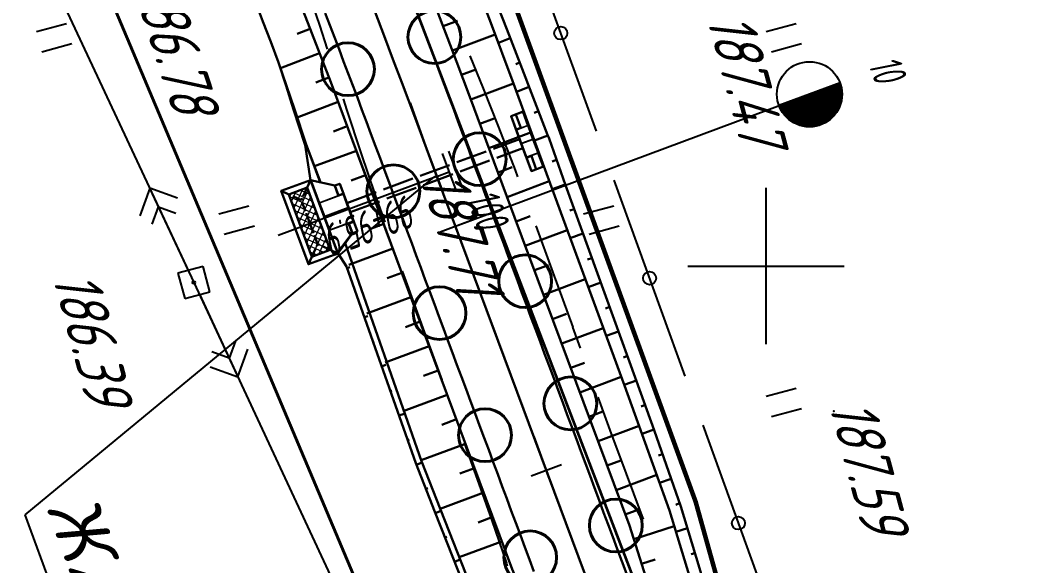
# Model space of a CAD drawing. Header units: millimetres. Extents: x -698 to 8131, y -704 to 4503.
# Drawn here: x 6648.7 to 6726.5, y 1837.8 to 1879.7 of the extents above; entities that cross this region are included whole.
import ezdxf
from ezdxf import colors
from ezdxf.entities.mleader import LeaderData, LeaderLine
from ezdxf.math import Vec2, Vec3

# ---------------------------------------------------------------- set-up
doc = ezdxf.new("R2010")
doc.units = ezdxf.units.MM
for name, pattern in [('ACAD_ISO02W100', [15, 12, -3]), ('CONTI', [0]), ('STROT', [1.7, 0.5, -1.2])]:
    doc.linetypes.add(name, pattern=pattern)
for name, color, linetype, lineweight in [('10', 1, 'Continuous', 35), ('КОПИЯ_ОСЬ_13_ОТКОСЫ', 7, 'Continuous', 30), ('КОПИЯ_ОСЬ_ГРАНИЦЫ_ПОЛОС', 7, 'Continuous', 30), ('Огражд-перила', 1, 'ограждение2', 40), ('ОСЬ_ВЕРХ_ПОКРЫТИЯ_ГРАНИЦЫ_ПОЛОС', 7, 'Continuous', 30), ('ОСЬ_ВЕРХ_ПОКРЫТИЯ_ОСЬ', 1, 'Continuous', 30), ('Трубы мет.', 7, 'ACAD_ISO02W100', 30)]:
    doc.layers.add(name, color=color, linetype=linetype, lineweight=lineweight)
for name, color, linetype in [('_Ростелеком', 6, 'Continuous'), ('PI_OTDEFAULT', 172, 'CONTI'), ('PI_TTDEFAULT', 5, 'CONTI'), ('PLN_O', 7, 'CONTI'), ('SETKR', 2, 'CONTI'), ('SIT_LDEFAULT', 7, 'CONTI'), ('USLZNDEFAULT', 7, 'CONTI'), ('ZAPSKDEFAULT', 7, 'CONTI'), ('Выноски', 250, 'Continuous'), ('ОСЬ_ВЕРХ_ПОКРЫТИЯ_КИЛОМЕТЫ', 1, 'Continuous'), ('ОСЬ_ВЕРХ_ПОКРЫТИЯ_ОТКОСЫ', 7, 'Continuous'), ('ОСЬ_ВЕРХ_ПОКРЫТИЯ_ПИКЕТЫ', 1, 'Continuous'), ('ОСЬ_ВЕРХ_ПОКРЫТИЯ_РАЗБИВКА_КРИВ', 1, 'Continuous'), ('разметка', 7, 'Continuous')]:
    doc.layers.add(name, color=color, linetype=linetype)
doc.styles.add('eskd', font='isocpeui.ttf', dxfattribs={"width": 1.2})
doc.styles.get("Standard").update_dxf_attribs({"font": 'isocpeui.ttf'})
doc.styles.add('STYLE1', font='isocpeui.ttf', dxfattribs={"width": 0.9})
doc.styles.add('ГОСТ', font='isocpeui.ttf', dxfattribs={"height": 4})
doc.linetypes.add('кабель_связи_проект.', pattern='A,10,-1,["/",STYLE1,S=3,R=0,X=0,Y=-1.5],-4.1', length=15.1)
doc.linetypes.add('ограждение2', pattern='A,0.25,-0.1,[132,ltypeshp.shx,S=0.1,R=0,X=-0.1,Y=0],-0.1,1', length=1.45)

# ---------------------------------------------------------------- blocks, each defined once
blk = doc.blocks.new('BL_333')
at = {"color": 0}
for p, q in [((0, -6), (0, 6)), ((-6, 0), (6, 0))]:
    blk.add_line(p, q, dxfattribs=at)
blk = doc.blocks.new('BL_2011')
at = {"color": 0}
for p, q in [((0, 0), (0, 2.4)), ((1.6, 0), (1.6, 2.4))]:
    blk.add_line(p, q, dxfattribs=at)
blk = doc.blocks.new('BL_27')
at = {"color": 0}
for p, q in [((1, 1), (-1, 1)), ((-1, 1), (-1, -1)), ((1, -1), (1, 1)), ((-1, -1), (1, -1))]:
    blk.add_line(p, q, dxfattribs=at)
blk.add_circle((0, 0), 0.1, dxfattribs=at)
blk = doc.blocks.new('7')
at = {"layer": 'Огражд-перила', "linetype": 'Continuous'}
blk.add_circle((0, 0), 2.027904030661224, dxfattribs=at)
blk = doc.blocks.new('A$C25637593')
at = {"layer": 'Трубы мет.', "linetype": 'Continuous', "lineweight": 0}
h = blk.add_hatch(dxfattribs=at)
h.set_pattern_fill('ANSI37', color=256, scale=64, angle=180, style=0)
h.set_pattern_definition([(225, (2253.20257066004, 3680.534823384369), (5.656854249492381, -5.65685424949238), []), (315, (2253.20257066004, 3680.534823384369), (5.65685424949238, 5.656854249492381), [])])
h.paths.add_polyline_path([(49.00000000008374, 51.00000000061475), (78.99999999875655, 50.99999999970208), (79.00000000240706, -51.00000000012856), (48.9999999990781, -51.00000000016774)])
at = {"layer": 'Трубы мет.', "linetype": 'Continuous'}
for points in [[(8, -39.00000000031527), (8, -39.00000000031527), (40.00000000093132, -60.00000000023283), (40.00000000093132, -60.00000000023283), (40.00000000001502, 59.99999999976717), (8.000000000931323, 38.99999999984961), (8.000000000931323, 38.99999999984961)], [(40, 60), (49.00000000093132, 50.99999999976717)], [(88, 59.99999999976717), (79, 50.99999999976717)], [(0, 38.99999999984961), (9.313225746154785e-10, 23), (0, -2.328306436538696e-10), (0, -23.00000000023283), (0, -39.00000000031527)], [(9.313225746154785e-10, 23), (8, 22.99999999976717), (8.000000000931323, 38.99999999984961), (0, 38.99999999984961)], [(9.313225746154785e-10, -23.00000000046566), (8, -23.00000000023283), (8.000000000931323, -39.00000000031527), (0, -39.00000000031527)], [(40.00000000093131, -60), (48.99999999999999, -51)], [(79.00000000093131, -51), (87.99999999906866, -60.00000000023283)]]:
    blk.add_lwpolyline(points, dxfattribs=at)
at = {"layer": 'Трубы мет.', "linetype": 'Continuous', "lineweight": 0}
for points in [[(38.99999999906868, 22.99999999976717), (39.00000000002917, 58.14764629918856), (9.00000000028802, 38.46014629887197), (9.000000000931323, 23)], [(9, -23.00000000023283), (9, -38.4601462997427), (39.00000000091716, -58.14764629969432), (39, -23)]]:
    blk.add_lwpolyline(points, close=True, dxfattribs=at)
at = {"layer": 'Трубы мет.', "linetype": 'Continuous'}
for points in [[(40.00000000001502, 59.99999999976717), (87.99999999999999, 59.99999999976717), (87.99999999906866, -60.00000000023282), (40.00000000093132, -60.00000000023283)], [(49.00000000008374, 50.99999999976717), (78.99999999993014, 50.99999999976717), (78.99999999913851, -51.00000000023282), (49.0000000008626, -51.00000000023283)]]:
    blk.add_lwpolyline(points, close=True, dxfattribs=at)
at = {"layer": 'Трубы мет.', "ltscale": 1.2}
for points in [[(49.00000000093132, 50.99999999976717), (64, 35.99999999976717)], [(79, 50.99999999976717), (64, 35.99999999976717)], [(64.00000000002451, 35.99999999979168), (64.00000000090681, -35.99999999979166)], [(48.99999999999999, -51), (64.00000000093131, -35.99999999976717)], [(64.00000000093131, -35.99999999976717), (79.00000000093131, -51)]]:
    blk.add_lwpolyline(points, dxfattribs=at)
at = {"layer": 'Трубы мет.', "linetype": 'Continuous', "lineweight": 0}
for points in [[(1, 21.99999999976717), (39, 21.99999999953434)], [(1, 21.99999999976717), (1, 0.4999999997671694)], [(39, 0.4999999997671694), (39, 21.99999999953434)], [(1, 0.4999999997671694), (39, 0.4999999997671694)], [(1, -0.5000000002328306), (39, -0.5000000004656613)], [(1, -0.5000000002328306), (1, -22.00000000023283)], [(39, -22.00000000023283), (39, -0.5000000004656613)], [(1, -22.00000000023283), (39, -22.00000000023283)]]:
    blk.add_lwpolyline(points, dxfattribs=at)
blk = doc.blocks.new('A$C76A07AE2')
at = {"layer": 'Трубы мет.', "linetype": 'Continuous', "lineweight": 0}
for p, q in [((-18.87840647692792, 44.19905516544122), (-8, 44.19905516544122)), ((-18.87840647692792, 44.19905516544122), (-18.87840647692792, 23)), ((-4, 45), (-1.31115583286828, 45)), ((-18.87840647692792, 23), (0, 23)), ((-18.87840647692792, 22.12580779610971), (-0.8784064769279212, 22.12580779610971)), ((-18.87840647692792, 22.12580779610971), (-18.87840647692792, 21.83810993243969)), ((-18.87840647692792, 21.83810993243969), (-18.87840647692792, 0.5)), ((-0.8784064769279212, 22.12580779610971), (-0.8784064769279212, 0.5)), ((-18.87840647692792, -0.5), (-18.87840647692792, -20.47289158750209)), ((-0.8784064769279212, -0.5), (-0.8784064769279212, -20.47289158750209)), ((-18.87840647692792, -20.47289158750209), (-18.87840647692792, -22.01799220702105)), ((-18.87840647692792, -22.01799220702105), (-0.8784064769279212, -22.01799220702105)), ((-18.87840647692792, -23), (0, -23)), ((-18.87840647692792, -23), (-18.87840647692792, -44.07454179760407)), ((-0.8784064769279212, -20.47289158750209), (-0.8784064769279212, -22.01799220702105)), ((-18.87840647692792, -44.07454179760407), (-8, -44.07454179760407))]:
    blk.add_line(p, q, dxfattribs=at)
at = {"layer": 'Трубы мет.', "linetype": 'Continuous'}
blk.add_lwpolyline([(-20, -45), (0, -45), (0, 45), (-20, 45)], close=True, dxfattribs=at)
for points in [[(-8, 45), (-8, 23), (0, 23)], [(-8, -45), (-8, -23), (0, -23)]]:
    blk.add_lwpolyline(points, dxfattribs=at)
at = {"layer": 'Трубы мет.', "linetype": 'Continuous', "lineweight": 0}
for points in [[(-18.87840647692792, 0.5), (-0.8784064769279212, 0.5)], [(-18.87840647692792, -0.5), (-0.8784064769279212, -0.5)]]:
    blk.add_lwpolyline(points, dxfattribs=at)

msp = doc.modelspace()

# ---------------------------------------------------------------- linework, layer by layer
at = {"layer": '10'}
for points in [[(6902.933295610876, 1251.983940917212), (6903.563295610764, 1335.793940916803), (6880.783295610969, 1412.033940917026), (6880.473295610913, 1414.963940917659), (6866.923295611099, 1458.403940917138), (6797.083295610782, 1610.08394091684), (6794.693295611118, 1614.433940917399), (6724.143295610838, 1742.58394091684), (6704.843295611025, 1766.493940916989), (6689.15329561108, 1801.793940916803), (6654.023295610727, 1885.163940916914), (6664.443295611118, 1886.723940917436), (6627.663295610857, 1965.753940916765), (6627.663295610857, 1965.753940916765), (6596.743295610931, 2034.52394091725), (6566.963295611136, 2095.733940917212), (6559.643295610838, 2110.783940917026), (6527.463295611136, 2173.293940916803), (6523.083295610782, 2181.793940916803), (6513.163295610857, 2179.073940917063), (6475.063295610764, 2252.043940916803), (6456.563295610764, 2297.143940917361)], [(6916.743295610931, 1265.603940917324), (6916.663295610857, 1295.753940916765), (6916.62329561082, 1310.533940917026), (6915.723295610913, 1324.723940917436), (6913.573295611006, 1358.393940917361), (6912.673295611099, 1375.05394091751), (6883.367991851517, 1470.1749759886), (6883.367991851517, 1470.1749759886), (6842.843295611025, 1558.823940917063), (6836.193295611118, 1556.313940917287), (6807.743295610931, 1615.353940917324), (6800.553295610987, 1628.463940917659), (6735.12329561082, 1747.793940916803), (6696.87329561082, 1833.953940916952), (6674.443295611118, 1892.623940916877), (6666.693295611118, 1908.753940916765), (6637.913295610857, 1968.663940916914)], [(6627.663295610857, 1965.753940916765), (6664.443295611118, 1886.723940917436), (6654.023295610727, 1885.163940916914), (6689.15329561108, 1801.793940916803), (6704.843295611025, 1766.493940916989), (6724.143295610838, 1742.58394091684), (6794.693295611118, 1614.433940917399), (6797.083295610782, 1610.08394091684), (6866.923295611099, 1458.403940917138), (6880.473295610913, 1414.963940917659), (6880.783295610969, 1412.033940917026), (6903.563295610764, 1335.793940916803), (6902.933295610876, 1251.983940917212)]]:
    msp.add_lwpolyline(points, dxfattribs=at)
at = {"layer": '_Ростелеком', "linetype": 'кабель_связи_проект.', "ltscale": 0.25}
msp.add_lwpolyline([(6786.163600679216, 1661.13216076247, 0.35, 0.35, 0), (6766.490456829042, 1696.783023616444, 0.35, 0.35, 0), (6745.083226672772, 1735.331222669367, 0.35, 0.35, 0), (6733.473967867865, 1756.969521277729, 0.35, 0.35, 0), (6720.173801077608, 1787.286997363116, 0.35, 0.35, 0), (6703.189687031545, 1833.187079591822, 0.35, 0.35, 0), (6700.524326141856, 1842.742526379559, 0.35, 0.35, 0), (6685.936495481108, 1882.811435314972, 0.35, 0.35, 0), (6678.520128627881, 1899.542302926216, 0.35, 0.35, 0), (6672.517667122933, 1911.190010493766, 0.35, 0.35, 0), (6655.742209232083, 1945.114956400502, 0.35, 0.35, 0)], format="xyseb", dxfattribs=at)
at = {"layer": 'PI_TTDEFAULT', "color": 5}
for p in [(6662.019031611029, 1859.569672917161, 186.388), (6711.129031611074, 1849.689675917063, 187.595)]:
    msp.add_point(p, dxfattribs=at)
at = {"layer": 'PLN_O'}
for p, q in [((6687.449031611022, 1886.229676916409), (6692.899031611034, 1871.189675917063)), ((6694.25903161102, 1867.419670917239), (6699.709031611032, 1852.379677917022)), ((6701.079031611027, 1848.619675916765), (6706.529031611039, 1833.579674917418))]:
    msp.add_line(p, q, dxfattribs=at)
for centre in [(6690.179031611062, 1878.709671916585), (6696.98903161106, 1859.899674916785), (6703.809031611067, 1841.09967191625)]:
    msp.add_circle(centre, 0.5, dxfattribs=at)
at = {"layer": 'SIT_LDEFAULT', "color": 7}
for p, q in [((6639.559031611067, 1907.529671916883), (6662.019031611029, 1859.569672917161)), ((6670.559031611067, 1882.559677916724), (6671.659031611043, 1879.309677916724)), ((6671.659031611043, 1879.309677916724), (6672.249031611069, 1877.479676916409)), ((6684.249031611069, 1874.459671916585), (6683.209031611032, 1876.979676916409)), ((6685.429031611062, 1871.489678916666), (6684.249031611069, 1874.459671916585)), ((6673.47903161105, 1873.669670917239), (6673.769031611029, 1872.769676916446)), ((6673.769031611029, 1872.769676916446), (6674.819031611076, 1869.50967491712)), ((6686.689031611071, 1868.19967791732), (6685.429031611062, 1871.489678916666)), ((6674.819031611076, 1869.50967491712), (6675.929031611062, 1866.25967491712)), ((6686.889031611025, 1867.669670917239), (6686.689031611071, 1868.19967791732)), ((6658.629031611074, 1866.809677916724), (6657.859031611055, 1864.689675917063)), ((6661.599031611046, 1860.479676916409), (6658.629031611074, 1866.809677916724)), ((6660.749031611069, 1866.039673917141), (6658.629031611074, 1866.809677916724)), ((6675.929031611062, 1866.25967491712), (6676.669031611053, 1864.189675917063)), ((6658.819031611076, 1864.039673917141), (6659.309031611067, 1865.369675916765)), ((6659.309031611067, 1865.369675916765), (6660.639031611025, 1864.879677917022)), ((6689.589031611036, 1860.329674917418), (6688.279031611039, 1863.919670917239)), ((6678.00903161102, 1860.429672916565), (6678.379031611074, 1859.399674916785)), ((6691.119031611064, 1856.139672916528), (6689.589031611036, 1860.329674917418)), ((6662.019031611029, 1859.569672917161), (6683.459031611032, 1813.569672917161)), ((6678.379031611074, 1859.399674916785), (6679.699031611022, 1855.769676916446)), ((6662.439031611071, 1858.659676917042), (6665.399031611034, 1852.319672917161)), ((6691.689031611071, 1854.529671916883), (6691.109031611055, 1856.139672916528)), ((6665.209031611032, 1855.09967191625), (6664.719031611041, 1853.769676916446)), ((6679.699031611022, 1855.769676916446), (6681.039031611048, 1852.089676916744)), ((6665.399031611034, 1852.319672917161), (6666.169031611053, 1854.44967791732)), ((6664.719031611041, 1853.769676916446), (6663.389031611025, 1854.249672916863)), ((6663.269031611029, 1853.089676916744), (6665.399031611034, 1852.319672917161)), ((6681.029031611039, 1852.089676916744), (6681.409031611043, 1851.019676916446)), ((6693.969031611041, 1848.219673916843), (6693.049031611057, 1850.75967491712)), ((6695.209031611032, 1844.879677917022), (6693.97903161105, 1848.219673916843)), ((6682.75903161102, 1847.269676916446), (6683.629031611074, 1844.829674917418)), ((6683.629031611074, 1844.829674917418), (6684.849031611046, 1841.379677917022)), ((6696.339031611036, 1841.84967191625), (6695.209031611032, 1844.879677917022)), ((6696.519031611029, 1841.389672916528), (6696.349031611046, 1841.84967191625)), ((6684.849031611046, 1841.379677917022), (6686.00903161102, 1838.019676916446)), ((6686.00903161102, 1838.019676916446), (6686.069031611076, 1837.829674917418))]:
    msp.add_line(p, q, dxfattribs=at)
at = {"layer": 'КОПИЯ_ОСЬ_13_ОТКОСЫ'}
for points in [[(6616.401996321181, 2016.07913776781), (6666.057758039931, 1912.881628002185), (6667.785297102431, 1909.256139720935), (6668.857562727431, 1906.98196979906), (6669.242328352431, 1906.16165729906), (6670.417133039931, 1903.92972370531), (6672.965472883681, 1898.98392292406), (6673.649554914931, 1897.62552448656), (6673.876605696181, 1897.171667064685), (6674.901019758681, 1894.80862995531), (6675.906879133681, 1892.43753620531), (6676.893207258681, 1890.058385814685), (6677.860980696181, 1887.671667064685), (6679.528949446181, 1883.45267292406), (6681.491840071181, 1878.341588939685), (6682.174945539931, 1876.533483470935), (6683.192523664931, 1873.822545970935), (6686.632953352431, 1864.58646198656), (6695.443500227431, 1840.914342845935), (6698.463031477431, 1831.367956127185), (6711.031390852431, 1797.60794636156), (6712.391742414931, 1793.977819408435)], [(6628.278441899767, 1972.94895230155), (6658.630492681017, 1908.7736593328), (6661.525023931017, 1902.55344448905), (6663.699828618517, 1897.01535855155), (6664.229125493517, 1895.629860504675), (6664.753051274767, 1894.2443624578), (6665.098266118517, 1893.32004605155), (6665.871215337267, 1891.510719879675), (6667.599242681017, 1887.4162374578), (6668.952758306017, 1884.094215973425), (6670.583617681017, 1879.9679952703), (6672.515746587267, 1874.93723355155), (6673.191527837267, 1873.148903473425), (6674.200805181017, 1870.45969448905), (6677.963988774767, 1860.3556905828), (6686.446410649767, 1837.5656515203), (6690.403441899767, 1828.368141754675), (6702.975219243517, 1794.5978780828)], [(6683.130795061375, 1883.929255637485), (6684.812054216649, 1879.493128928501), (6686.469341814305, 1875.047969016392), (6688.139401018407, 1870.526362571079), (6688.246853410985, 1870.24624172147), (6689.528332292821, 1866.668543967563), (6695.0617032645, 1851.655726584751), (6696.431683122899, 1847.897547873813), (6698.521282732274, 1842.059779319126), (6701.442516863133, 1832.476832541782), (6702.73992592075, 1828.905055198032), (6709.676083147313, 1810.14629665311), (6711.916973650243, 1804.151423606235), (6714.258373796727, 1797.780146750767), (6715.600918352391, 1794.152705344517)], [(6683.131000227431, 1883.92923542406), (6684.812152571181, 1879.49320026781), (6686.469379133681, 1875.04788776781), (6688.139301008681, 1870.52640339281), (6688.246722883681, 1870.24612995531), (6689.528461164931, 1866.66849323656), (6695.061664289931, 1851.65579792406), (6696.431781477431, 1847.89749714281), (6698.521136946181, 1842.059850658435), (6701.442523664931, 1832.476842845935), (6702.739886946181, 1828.905065502185), (6709.675922102431, 1810.146276439685), (6711.917133039931, 1804.15140339281), (6714.258441633681, 1797.780065502185), (6715.600726789931, 1794.152624095935)], [(6685.3156095145, 1880.832789573032), (6686.026485979344, 1879.021937522251), (6687.082638323094, 1876.310481223423), (6689.169369280125, 1870.909724387485), (6689.278698503758, 1870.630305442173), (6690.529247820165, 1867.041072043735), (6695.99514442661, 1852.003138694126), (6697.3351407645, 1848.233821067173), (6699.381619035985, 1842.380000266392), (6700.828075945165, 1837.636592063267), (6702.26630836704, 1832.783473166782), (6703.546841203954, 1829.205409201938), (6710.424892961766, 1810.424983176548), (6712.672344743993, 1804.432582053501), (6715.045574724461, 1798.074702414829), (6716.405834734227, 1794.456172141392)], [(6667.012328618517, 1880.43235073905), (6667.322387212267, 1879.5939718328), (6667.921508306017, 1878.0334249578), (6668.517211431017, 1876.4679952703), (6669.127562993517, 1874.668923004675), (6669.734496587267, 1872.864723785925), (6670.640746587267, 1870.1486593328), (6671.722472474261, 1867.260190325003), (6671.722530648394, 1867.26009686492), (6671.722891247065, 1867.259488510113)], [(6667.322202589383, 1879.593953283649), (6667.921586360802, 1878.033378513675), (6668.517072822919, 1876.467925222736), (6669.127617385258, 1874.668950231891), (6669.734659340253, 1872.864649923663), (6670.640610601773, 1870.148730429034), (6671.722683626218, 1867.260088806186), (6671.722683626218, 1867.260088806186)], [(6667.322202589383, 1879.593953283649), (6667.915059592595, 1878.030848415714), (6668.504004027714, 1876.462904604297), (6669.091673281064, 1874.655264051776), (6669.675799753537, 1872.842404516559), (6670.547330286374, 1870.113772543292), (6670.974445141523, 1867.431993133534), (6670.974445141523, 1867.431993133534), (6670.974445141523, 1867.431993133534)], [(6681.146625227431, 1879.23978229906), (6682.244769758681, 1879.661413158435)], [(6670.942016118517, 1879.0344015203), (6669.956664556017, 1878.65598355155)], [(6681.858539289931, 1877.37064167406), (6685.142718977431, 1878.612096752185)], [(6686.299725115086, 1878.32046047147), (6685.385159075047, 1877.964228782017)], [(6671.659301274767, 1877.167458160925), (6668.669555181017, 1876.01926480155)], [(6687.025631487157, 1876.456874045688), (6686.720776140477, 1876.338130149204)], [(6668.705999400487, 1875.841577204089), (6668.727296020856, 1875.848500641208)], [(6672.376098149767, 1875.30051480155), (6671.379516118517, 1874.91770230155)], [(6682.563129133681, 1875.49905964281), (6683.658832258681, 1875.91019245531)], [(6683.265277571181, 1873.626256908435), (6686.543597883681, 1874.847448314685)], [(6687.747082292821, 1874.591517600376), (6686.776501238133, 1874.216365012485)], [(6669.322475578656, 1873.938960226398), (6669.329580452313, 1873.941249521594)], [(6673.085082524767, 1873.43039761405), (6669.942016118517, 1872.2424093328)], [(6688.468166887547, 1872.726039084751), (6688.144634783055, 1872.600978049595)], [(6669.933789160123, 1872.034678610187), (6670.00402989613, 1872.057113321643)], [(6673.788695806017, 1871.558083160925), (6672.739867681017, 1871.164528473425)], [(6683.963519758681, 1871.752233470935), (6685.056293196181, 1872.15921589281)], [(6684.661761946181, 1869.87796589281), (6687.929340071181, 1871.095006908435)], [(6689.188686907079, 1870.860316428501), (6688.164944231297, 1870.459742698032)], [(6670.542307283749, 1870.129499586444), (6670.565720703473, 1870.136978300433)], [(6674.489379399767, 1869.6847921453), (6671.199340337267, 1868.459450348425)], [(6685.360004133681, 1868.003698314685), (6686.448871321181, 1868.409460033435)], [(6689.855465471532, 1868.97490993436), (6689.509426653172, 1868.854334983188)], [(6675.187133306017, 1867.810524567175), (6674.090453618517, 1867.40207730155)], [(6686.057758039931, 1866.12943073656), (6689.290179914931, 1867.33353229906)], [(6690.513500749852, 1867.086268576938), (6689.504620134618, 1866.734767112095)], [(6691.196117937352, 1865.20635524686), (6690.861416399266, 1865.084712180454)], [(6686.756000227431, 1864.25540729906), (6687.833636946181, 1864.65628620531)], [(6676.583617681017, 1864.06223355155), (6675.440551274767, 1863.63645230155)], [(6687.453754133681, 1862.38089558031), (6690.667621321181, 1863.57718464281)], [(6691.879330217625, 1863.326686057407), (6690.89228492954, 1862.96792140897)], [(6673.627281837826, 1862.576266572956), (6673.62728183835, 1862.576266572024), (6679.492309087267, 1845.860817535925), (6680.956664556017, 1842.137673004675), (6683.215941899767, 1836.363258942175), (6685.233031743517, 1831.8322530828), (6687.283324712267, 1827.20676480155), (6688.646605962267, 1823.6594015203), (6695.784301274767, 1804.9758077703), (6696.933715337267, 1801.989235504675), (6698.059691899767, 1798.993630035925), (6700.431273931017, 1792.606423004675)], [(6673.627281840503, 1862.576266565505), (6679.492182638516, 1845.860730322223), (6680.956825163235, 1842.137787969928), (6683.216055776944, 1836.363145025592), (6685.233257200589, 1831.832196386676), (6687.28346433865, 1827.206830175739), (6688.646478559842, 1823.659466894489), (6695.784126188626, 1804.97569003902), (6696.933875944485, 1801.989255102496), (6698.059701826443, 1798.993725927692), (6700.431070234647, 1792.606518896442)], [(6677.281371587267, 1862.187965973425), (6673.908324712267, 1860.93137417655)], [(6673.079058480149, 1861.797032389004), (6673.729206945767, 1860.788079412799), (6679.043270017972, 1845.693646581989), (6680.501351263394, 1841.968259008746), (6682.779326345792, 1836.200596960407), (6684.783405210843, 1831.664761694293), (6686.819557096829, 1827.034165533405), (6688.205999281277, 1823.495518835407), (6695.398942854275, 1804.832326086383), (6697.690448667874, 1798.856290014606), (6700.095304396023, 1792.480885656696)], [(6692.562557756688, 1861.446986350376), (6692.233532488133, 1861.327418479282)], [(6673.771115209927, 1860.669039877277), (6673.979648973813, 1860.742455633502)], [(6688.151508039931, 1860.506628002185), (6689.222797102431, 1860.90530964281)], [(6677.979613774767, 1860.3136983953), (6676.855102056017, 1859.89524136405)], [(6688.848773664931, 1858.632116283435), (6692.050922102431, 1859.824010814685)], [(6693.245770036961, 1859.567317160923), (6692.275646745946, 1859.214686545688)], [(6674.43526783215, 1858.782534750324), (6674.504778768887, 1858.807006033283)], [(6678.677367681017, 1858.439430817175), (6675.298461431017, 1857.1818624578)], [(6693.928982317235, 1857.687617453892), (6693.605602800633, 1857.570094260532)], [(6675.099419977536, 1856.89602962337), (6675.369263555875, 1856.991028936725)], [(6689.546527571181, 1856.75784870531), (6690.613910383681, 1857.155065502185)], [(6679.375121587267, 1856.564919098425), (6678.248656743517, 1856.1457296453)], [(6690.244281477431, 1854.88333698656), (6693.434222883681, 1856.07083698656)], [(6694.612194597508, 1855.807948264438), (6693.658993303563, 1855.461482199985)], [(6675.763572599759, 1855.009524496417), (6675.853520300259, 1855.041192205768)], [(6680.072387212267, 1854.6906515203), (6676.688109868517, 1853.4308858953)], [(6695.295406877782, 1853.928248557407), (6694.977673113133, 1853.812770041782)], [(6676.427724745145, 1853.123019369464), (6676.758878614773, 1853.239604147296)], [(6680.770141118517, 1852.81613980155), (6679.642211431017, 1852.396462067175)], [(6690.942035383681, 1853.009069408435), (6692.005023664931, 1853.40482136156)], [(6691.639301008681, 1851.134557689685), (6694.817523664931, 1852.317663158435)], [(6695.978634416844, 1852.048579367954), (6695.04233986118, 1851.708247336704)], [(6677.091877844205, 1851.236514242511), (6677.202261831631, 1851.275376470905)], [(6681.467895024767, 1850.941872223425), (6678.077270024767, 1849.6799093328)], [(6692.337054914931, 1849.26029011156), (6693.396625227431, 1849.654577220935)], [(6696.648876726415, 1850.164240989048), (6696.335979997899, 1850.053004416782)], [(6677.75602998959, 1849.350009115558), (6678.148492719998, 1849.488177450519)], [(6682.165648931017, 1849.0676046453), (6681.035277837267, 1848.646950348425)], [(6693.034808821181, 1847.38577839281), (6696.190082258681, 1848.560338939685)], [(6697.318798601415, 1848.279750022251), (6696.410107195165, 1847.956721457798)], [(6678.420182134976, 1847.463505895953), (6678.551003363003, 1847.509560736041)], [(6682.862914556017, 1847.19309292655), (6679.466918462267, 1845.9289327703)], [(6679.088340666165, 1845.578488500934), (6679.534519102444, 1845.75311771236)], [(6693.732562727431, 1845.511510814685), (6694.784320539931, 1845.90286823656)], [(6697.979061662938, 1846.39190212186), (6697.675610124852, 1846.28579250272)], [(6683.560668462267, 1845.318825348425), (6682.428832524767, 1844.897438629675)], [(6694.430316633681, 1843.63724323656), (6697.542133039931, 1844.79544636156)], [(6698.639095842625, 1844.503932151157), (6697.756817400243, 1844.195490989048)], [(6679.817279722562, 1843.716057928424), (6679.966005232205, 1843.774266394)], [(6684.258422368517, 1843.444313629675), (6680.930297368517, 1842.205544098425)], [(6699.299114763524, 1842.615992698032), (6699.005032121922, 1842.513178977329)], [(6680.546572592129, 1841.853764685016), (6680.998165037503, 1842.032124670367)], [(6695.127582258681, 1841.76273151781), (6696.165179914931, 1842.14896198656)], [(6684.956176274767, 1841.57004605155), (6683.846801274767, 1841.15696011405)], [(6695.773578352431, 1839.87064167406), (6698.888324446181, 1840.855749095935)], [(6699.892071306493, 1840.706080588657), (6699.015423357274, 1840.43877712186)], [(6681.281258489957, 1839.993596227985), (6681.431789305081, 1840.053048284869)], [(6685.653930181017, 1839.6955343328), (6682.387816899767, 1838.479958160925)], [(6700.475430071141, 1838.793055686313), (6700.183209001805, 1838.703944358188)], [(6682.015944387784, 1838.133423956256), (6682.455539610257, 1838.307042272907)], [(6696.376605696181, 1837.963659252185), (6697.415179914931, 1838.29202839281)]]:
    msp.add_lwpolyline(points, dxfattribs=at)
at = {"layer": 'КОПИЯ_ОСЬ_ГРАНИЦЫ_ПОЛОС'}
msp.add_lwpolyline([(6695.210152945676, 1837.241149118315), (6694.861516053052, 1838.177838944044), (6694.512879160486, 1839.114528766978), (6694.164242267891, 1840.051218590844), (6693.815605375354, 1840.987908416573), (6693.466968482788, 1841.92459824137), (6693.118331590193, 1842.861288066167), (6692.769694697656, 1843.797977890033), (6692.42105780509, 1844.734667713899), (6692.072420912524, 1845.671357537765), (6691.723784019929, 1846.608047361631), (6691.375147127363, 1847.544737187359), (6691.026510234826, 1848.481427008431), (6690.677873342202, 1849.418116835091), (6690.329236449694, 1850.354806658957), (6689.98059955707, 1851.291496482823), (6689.631962664533, 1852.228186308551), (6689.283325771967, 1853.164876132417), (6688.934688879343, 1854.101565955352), (6688.586051986806, 1855.038255780149), (6688.237415094269, 1855.974945604015), (6687.888778201703, 1856.911635427881), (6687.540141309108, 1857.848325252678), (6687.191504416571, 1858.785015076544), (6686.842867523947, 1859.721704901341), (6686.49423063141, 1860.658394726138), (6686.145593738873, 1861.595084550936), (6685.796956846249, 1862.53177437387), (6685.448319953683, 1863.468464198667), (6685.099683061117, 1864.405154022533), (6684.75104616858, 1865.341843846399), (6684.402409276014, 1866.278533670265), (6684.053772383419, 1867.215223494131), (6683.705135490882, 1868.151913318928), (6683.356489065996, 1869.088625982549), (6683.007682962945, 1870.025616006139), (6682.65856868668, 1870.962917652126), (6682.309021235609, 1871.900484290119), (6681.958915501678, 1872.838269113708), (6681.608126290395, 1873.776225099485), (6681.256528338874, 1874.714304944645), (6680.903996335508, 1875.652461028803), (6680.550404939064, 1876.590645351592), (6680.195628798325, 1877.528809492621), (6679.839542571912, 1878.466904552798), (6679.48202094883, 1879.404881116148), (6679.122938668404, 1880.342689183686)], dxfattribs=at)
at = {"layer": 'ОСЬ_ВЕРХ_ПОКРЫТИЯ_ГРАНИЦЫ_ПОЛОС'}
for points in [[(6616.401996321181, 2016.07913776781), (6666.057758039931, 1912.881628002185), (6667.785297102431, 1909.256139720935), (6668.857562727431, 1906.98196979906), (6669.242328352431, 1906.16165729906), (6670.417133039931, 1903.92972370531), (6672.965472883681, 1898.98392292406), (6673.649554914931, 1897.62552448656), (6673.876605696181, 1897.171667064685), (6674.901019758681, 1894.80862995531), (6675.906879133681, 1892.43753620531), (6676.893207258681, 1890.058385814685), (6677.860980696181, 1887.671667064685), (6679.528949446181, 1883.45267292406), (6681.491840071181, 1878.341588939685), (6682.174945539931, 1876.533483470935), (6683.192523664931, 1873.822545970935), (6686.632953352431, 1864.58646198656), (6695.443500227431, 1840.914342845935), (6698.463031477431, 1831.367956127185), (6711.031390852431, 1797.60794636156), (6712.391742414931, 1793.977819408435)], [(6628.278441899767, 1972.94895230155), (6658.630492681017, 1908.7736593328), (6661.525023931017, 1902.55344448905), (6663.699828618517, 1897.01535855155), (6664.229125493517, 1895.629860504675), (6664.753051274767, 1894.2443624578), (6665.098266118517, 1893.32004605155), (6665.871215337267, 1891.510719879675), (6667.599242681017, 1887.4162374578), (6668.952758306017, 1884.094215973425), (6670.583617681017, 1879.9679952703), (6672.515746587267, 1874.93723355155), (6673.191527837267, 1873.148903473425), (6674.200805181017, 1870.45969448905), (6677.963988774767, 1860.3556905828), (6686.446410649767, 1837.5656515203), (6690.403441899767, 1828.368141754675), (6702.975219243517, 1794.5978780828)], [(6688.116361179787, 1837.380524809617), (6687.768986291447, 1838.313837162364), (6687.421611403048, 1839.247149513248), (6687.074236514736, 1840.180461865995), (6686.726861626337, 1841.113774219673), (6686.379486738026, 1842.047086573351), (6686.032111849656, 1842.980398925166), (6685.684736961257, 1843.913711276982), (6685.337362072916, 1844.847023628797), (6684.989987184546, 1845.780335982475), (6684.642612296177, 1846.713648335222), (6684.295237407778, 1847.646960687037), (6683.947862519437, 1848.580273038853), (6683.600487631096, 1849.513585393462), (6683.253112742785, 1850.446897743415), (6682.905737854386, 1851.380210096162), (6682.558362966074, 1852.31352244984), (6682.210988077675, 1853.246834802586), (6681.863613189305, 1854.180147155333), (6681.516238300906, 1855.113459507148), (6681.168863412537, 1856.046771858964), (6680.821488524196, 1856.980084213573), (6680.474113635826, 1857.913396564457), (6680.126738747515, 1858.846708916273), (6679.779363859116, 1859.780021269951), (6679.431988970746, 1860.713333622698), (6679.084614082434, 1861.646645974513), (6678.737239194123, 1862.57995832726), (6678.389864305665, 1863.513270679075), (6678.042489417354, 1864.446583032753), (6677.695114528955, 1865.379895384568), (6677.347739640585, 1866.313207737315), (6677.00041170883, 1867.246355855051), (6676.653143439928, 1868.179024335142), (6676.305813722478, 1869.111162016313), (6675.958299609503, 1870.042722979706), (6675.610478382985, 1870.973661234747), (6675.26222757188, 1871.903930665139), (6674.913424970398, 1872.833484989736), (6674.563948656743, 1873.762277707603), (6674.213677011392, 1874.690262052376), (6673.862488736186, 1875.617390941042), (6673.510262872927, 1876.543616932031), (6673.156878823085, 1877.468892177712), (6672.802216366681, 1878.393168369453), (6672.44615568275, 1879.316396701295), (6672.088577368608, 1880.238527815934)]]:
    msp.add_lwpolyline(points, dxfattribs=at)
at = {"layer": 'ОСЬ_ВЕРХ_ПОКРЫТИЯ_КИЛОМЕТЫ'}
for p, q in [((6682.087056266717, 1863.898879498388), (6711.608502560839, 1874.886791435215)), ((6711.608502560839, 1874.886791435215), (6706.922558704586, 1873.142678428586)), ((6711.641509693049, 1874.792374632466), (6706.959316092592, 1873.049657475348)), ((6711.670757536302, 1874.696558619994), (6706.999832769585, 1872.958035733696)), ((6711.6962187722, 1874.599333228688), (6707.044136053932, 1872.86782337274)), ((6711.717847127546, 1874.500681232806), (6707.092272218832, 1872.779037610773)), ((6711.735576215511, 1874.400577929016), (6707.144307651111, 1872.691703162301)), ((6711.749317818487, 1874.298990478884), (6707.200330568381, 1872.605852857377)), ((6711.758959504505, 1874.195877035294), (6707.26045340255, 1872.521528547775)), ((6711.764361420142, 1874.091185541969), (6707.324816007158, 1872.438782285113)), ((6711.765352030334, 1873.98485215861), (6707.393589917154, 1872.357677913416)), ((6711.761722476154, 1873.876799145859), (6707.46698399152, 1872.278293172043)), ((6711.753219067197, 1873.766932079714), (6707.545251920752, 1872.200722485926)), ((6711.739533194826, 1873.655136094574), (6707.628702313339, 1872.125080717873)), ((6711.720287583672, 1873.541270770278), (6707.717712444739, 1872.051508287113)), ((6711.695017195356, 1873.425163017731), (6707.812747353242, 1871.980178284604)), ((6711.663142076917, 1873.306596977781), (6707.914386991955, 1871.911306573223)), ((6711.623927635364, 1873.185299232747), (6708.023365953695, 1871.84516656227)), ((6711.57642444848, 1873.060916409973), (6708.140633660796, 1871.78211163092)), ((6711.519373062989, 1872.932979738485), (6708.267449566503, 1871.722610548284)), ((6711.451045088868, 1872.800845907215), (6708.405542060869, 1871.667306624498)), ((6711.368958991856, 1872.663591290038), (6708.557392678127, 1871.617123484757)), ((6711.269322795726, 1872.51980450857), (6708.726793394473, 1871.573472513962)), ((6711.145790362169, 1872.367123523872), (6708.920090348247, 1871.538715746399)), ((6710.986076328225, 1872.20097570974), (6709.149568902436, 1871.517425803613)), ((6710.758737015325, 1872.00965769976), (6709.44667273561, 1871.521306059468)), ((6710.137587136405, 1871.671763002086), (6710.137587134659, 1871.671763002086))]:
    msp.add_line(p, q, dxfattribs=at)
msp.add_circle((6709.265530632712, 1874.014734931435), 2.5, dxfattribs=at)
at = {"layer": 'ОСЬ_ВЕРХ_ПОКРЫТИЯ_ОСЬ'}
msp.add_lwpolyline([(6675.921169636151, 1880.309488326456), (6676.610755999272, 1878.514302448515), (6677.295028234474, 1876.717084017727), (6677.974867451461, 1874.918183804635), (6678.988247859457, 1872.217431678582), (6680.667593523298, 1867.71257889751), (6680.667593523298, 1867.71257889751), (6705.243771053725, 1801.683263289887), (6705.243771053725, 1801.683263289887), (6708.322820509338, 1793.434873247664)], dxfattribs=at)
at = {"layer": 'ОСЬ_ВЕРХ_ПОКРЫТИЯ_ОТКОСЫ'}
for points in [[(6627.221633379513, 1975.14508730467), (6628.278441899767, 1972.94895230155), (6658.630492681017, 1908.7736593328), (6661.525023931017, 1902.55344448905), (6663.699828618517, 1897.01535855155), (6664.229125493517, 1895.629860504675), (6664.753051274767, 1894.2443624578), (6665.098266118517, 1893.32004605155), (6665.871215337267, 1891.510719879675), (6667.599242681017, 1887.4162374578), (6668.952758306017, 1884.094215973425), (6670.583617681017, 1879.9679952703), (6672.515746587267, 1874.93723355155), (6673.191527837267, 1873.148903473425), (6674.200805181017, 1870.45969448905), (6675.817064094173, 1866.120101172622)], [(6675.817064094173, 1866.120101172622), (6677.963988774767, 1860.3556905828), (6686.446410649767, 1837.5656515203), (6690.403441899767, 1828.368141754675), (6702.975219243517, 1794.5978780828), (6704.342895024767, 1790.949684723425), (6705.376098149767, 1788.212868317175), (6707.953246587267, 1781.4924093328), (6710.141723149767, 1775.9426046453), (6712.397094243517, 1770.4064718328), (6714.114867681017, 1766.32981167655), (6715.180297368517, 1763.8654562078), (6715.925573794744, 1762.176498685177)]]:
    msp.add_lwpolyline(points, dxfattribs=at)
at = {"layer": 'ОСЬ_ВЕРХ_ПОКРЫТИЯ_ПИКЕТЫ'}
for p, q in [((6680.915570302654, 1863.462851246964), (6683.258542230838, 1864.334907749813)), ((6680.915570302654, 1863.462851246964), (6683.258542230838, 1864.334907749813)), ((6687.892022325561, 1844.719075822416), (6690.234994253629, 1845.591132325265))]:
    msp.add_line(p, q, dxfattribs=at)
at = {"layer": 'ОСЬ_ВЕРХ_ПОКРЫТИЯ_РАЗБИВКА_КРИВ'}
for p, q in [((6681.081548392822, 1869.467184653651), (6682.128016196211, 1866.655618340853)), ((6681.550142778453, 1869.641595956083), (6682.596610581842, 1866.830029642354)), ((6680.667593523298, 1867.71257889751), (6668.48413949715, 1863.177885082695)), ((6680.667593523298, 1867.71257889751), (6681.604782294473, 1868.061401498649))]:
    msp.add_line(p, q, dxfattribs=at)
at = {"layer": 'разметка', "linetype": 'STROT', "lineweight": 30, "ltscale": 7}
msp.add_lwpolyline([(6423.99728231556, 2664.58005222879), (6427.825661470639, 2578.037922428135, 0.002559796335909504), (6430.105918556559, 2531.848933247063, 0.01482581485104546), (6434.620561806069, 2478.291769261617, 0.01026846316929855), (6438.1341254544, 2452.283792744536, 0.00912404488225515), (6446.959392626964, 2401.800404577661, 0.03020844163849281), (6464.071512590532, 2325.496574361022, 0.03104518826050361), (6482.560348500721, 2278.540679374855, 0.007877118138080627), (6500.409709892925, 2241.588681361783), (6597.294334368218, 2046.235468737926, -0.002973544320314526), (6607.73661649363, 2024.861779364902), (6661.141316859101, 1913.882316399511, -0.03039803624120341), (6679.795157374398, 1870.056570829969), (6707.86311264603, 1794.645825007144, 0.04634382968334985), (6739.829494629541, 1725.561915135156), (6778.233663251789, 1656.976120603416, -0.01136105926665252), (6820.820017519107, 1576.695452070009), (6851.797290290289, 1514.950272632908, -0.02222531508865343), (6868.883973032227, 1478.188317830819, -0.02209981590129591), (6881.77389123287, 1439.91743437029, -0.002394669231374273), (6890.452984134949, 1411.125109068263, -0.03632339240756253), (6905.953467629783, 1344.283588920865, -0.03836498102736813), (6909.424443931775, 1253.169421174709)], format="xyb", dxfattribs=at)
at = {"layer": 'Трубы мет.', "linetype": 'Continuous'}
for points in [[(6687.141646604714, 1870.224565042328), (6687.923578665379, 1868.114806228462), (6688.861249249332, 1868.462331588525), (6687.297385128992, 1872.681849216256), (6686.35971454498, 1872.334323856193)], [(6670.974444003505, 1867.431992718164), (6668.719600004688, 1866.609896998066), (6670.80918678198, 1860.971908349689), (6673.05959617983, 1861.8059692198)], [(6670.974444003679, 1867.431992717232), (6672.839618569027, 1867.003479186591), (6673.214686792626, 1867.142489329126), (6674.570035715607, 1863.485574057471), (6674.194967489273, 1863.346563913073), (6673.059596180383, 1861.805969220731)]]:
    msp.add_lwpolyline(points, close=True, dxfattribs=at)
for points in [[(6687.619493976197, 1868.935267988737), (6686.663799233987, 1871.513862094987)], [(6674.37020862771, 1864.02473464157), (6673.4145138855, 1866.60332874782)]]:
    msp.add_lwpolyline(points, dxfattribs=at)
at = {"layer": 'Трубы мет.', "ltscale": 0.2}
for points in [[(6673.762039246581, 1865.665658163983), (6687.011324594487, 1870.57619151115), (6687.011324594516, 1870.576191512082)], [(6674.022683267152, 1864.962405226338), (6687.271968615203, 1869.872938574437), (6687.271968615145, 1869.872938574437)]]:
    msp.add_lwpolyline(points, dxfattribs=at)

# ---------------------------------------------------------------- block references
at = {"layer": 'SETKR', "color": 82}
msp.add_blockref('BL_333', (6705.929031611062, 1860.829674917418), dxfattribs=at)
at = {"layer": 'USLZNDEFAULT', "color": 7, "rotation": 285}
msp.add_blockref('BL_27', (6662.019031611029, 1859.569672917161), dxfattribs=at)
at = {"layer": 'ZAPSKDEFAULT', "color": 7, "rotation": 285}
for p in [(6649.929031611062, 1878.829674917418), (6705.929031611062, 1878.829674917418), (6663.929031611062, 1864.829674917418), (6691.929031611062, 1864.829674917418), (6705.929031611062, 1850.829674917418)]:
    msp.add_blockref('BL_2011', p, dxfattribs=at)
at = {"layer": 'Огражд-перила', "linetype": 'Continuous', "rotation": 277.515868781092}
for p in [(6680.476083816515, 1878.410781392041), (6673.842335528714, 1875.941693620901), (6683.955458562579, 1869.035599229071), (6677.33056154043, 1866.569805908162), (6687.443684573975, 1859.663711516332), (6680.872572450802, 1857.217936989065), (6690.915172048719, 1850.285593703534), (6684.360798461877, 1847.846049277257), (6694.403398059707, 1840.913705991726), (6687.832229349171, 1838.4679104026)]:
    msp.add_blockref('7', p, dxfattribs=at)
at = {"layer": 'Трубы мет.', "lineweight": 30, "ltscale": 7}
for name, p, xscale, yscale, zscale, rotation in [('A$C76A07AE2', (6687.141646605121, 1870.224565041397), 0.05000000000000002, 0.05000000000000002, 0.05000000000000002, 200.3360299593349), ('A$C25637593', (6673.892361256838, 1865.314031695161), 0.05, 0.05, 0.05, 200.3360299591734)]:
    msp.add_blockref(name, p, dxfattribs=dict(at, xscale=xscale, yscale=yscale, zscale=zscale, rotation=rotation))

# ---------------------------------------------------------------- texts
at = {"layer": 'PI_OTDEFAULT', "color": 172, "style": 'eskd', "oblique": 10, "width": 0.8}
for s, rotation, p in [('186.78', 288, (6657.25903161102, 1882.249672916863)), ('187.47', 285, (6701.349031611046, 1879.899674916785)), ('187.71', 288, (6679.307509611002, 1867.611867916915)), ('186.39', 285, (6651.13028461101, 1860.07044391628)), ('187.59', 285, (6710.719112611017, 1850.221846916858))]:
    msp.add_text(s, height=3.5, rotation=rotation, dxfattribs=at).set_placement(p)
at = {"layer": 'ОСЬ_ВЕРХ_ПОКРЫТИЯ_КИЛОМЕТЫ', "width": 0.6}
msp.add_text('10', height=2.5, rotation=290.415317044206, dxfattribs=at).set_placement((6713.742180928259, 1876.321161198575))
at = {"layer": 'ОСЬ_ВЕРХ_ПОКРЫТИЯ_ПИКЕТЫ', "width": 0.6}
msp.add_text('100', height=2.5, rotation=290.415317044206, dxfattribs=at).set_placement((6682.882399871616, 1866.062193749618))
at = {"layer": 'ОСЬ_ВЕРХ_ПОКРЫТИЯ_РАЗБИВКА_КРИВ', "width": 0.6}
msp.add_text('99+95.9', height=2.5, rotation=200.415317044788, dxfattribs=at).set_placement((6678.499032895741, 1866.371928008418))

# ---------------------------------------------------------------- leaders
at = {"layer": 'Выноски', "linetype": 'Continuous'}
ml = msp.add_multileader_mtext('Standard', dxfattribs=at)
ml.set_content('Ж/б труба, {\\Fgost|c204;%%C} 0,75 м, L-12,63 м', color=256, style='ГОСТ')
ml.set_leader_properties()
ml.build(insert=Vec2(0, 0))
ml.multileader.update_dxf_attribs({"text_left_attachment_type": 5, "text_right_attachment_type": 5, "dogleg_length": 0, "arrow_head_size": 0.18})
ctx = ml.context
ctx.base_point, ctx.arrow_head_size, ctx.landing_gap_size, ctx.plane_origin, ctx.plane_x_axis, ctx.plane_y_axis = Vec3(6649.049337097435, 1841.738699449371), 0.18, 0, Vec3(6631.530990676014, 1737.791934461478), Vec3(0.3425525316216217, -0.9394986764650698), Vec3(0.9394986764650698, 0.3425525316216217)
ctx.left_attachment, ctx.right_attachment = 5, 5
notes = []
notes.append((ctx, [(1, (1, 1, 0), (6649.049337097435, 1841.738699449371), (0.9932900224220381, -0.1156500382915082), 0, [(0, [(6680.625243946231, 1867.826360366452)], 0, [])])]))
ctx.mtext.insert, ctx.mtext.text_direction, ctx.mtext.rotation, ctx.mtext.flow_direction = Vec3(6654.394876385972, 1843.687747448828), Vec3(0.3425525316216217, -0.9394986764650698), 5.062021445031385, 5
for ctx, leaders in notes:
    for number, flags, end, landing, length, lines in leaders:
        leader = LeaderData()
        leader.index, (leader.has_last_leader_line, leader.has_dogleg_vector, leader.attachment_direction) = number, flags
        leader.last_leader_point, leader.dogleg_vector, leader.dogleg_length = Vec3(end), Vec3(landing), length
        for number, points, colour, breaks in lines:
            line = LeaderLine()
            line.index, line.vertices, line.color, line.breaks = number, Vec3.list(points), colors.encode_raw_color(colour), breaks
            leader.lines.append(line)
        ctx.leaders.append(leader)

doc.saveas('drawing.dxf')
